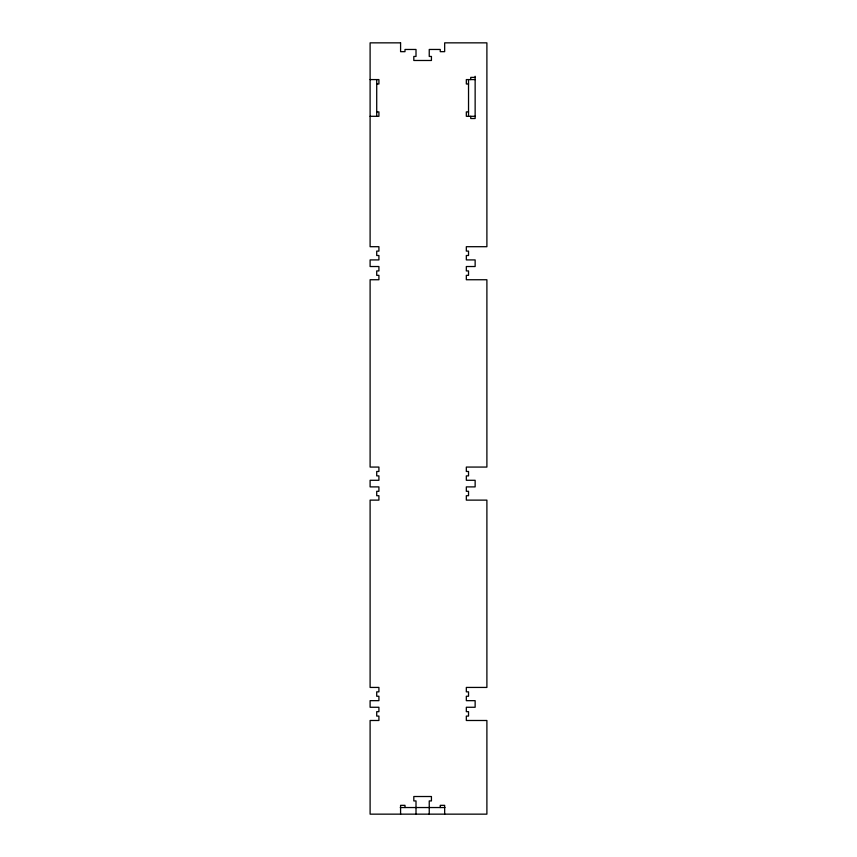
<?xml version="1.0" encoding="UTF-8"?>
<svg xmlns="http://www.w3.org/2000/svg" width="857" height="857" viewBox="0 0 857 857"><rect width="100%" height="100%" fill="white"/><g stroke="black" fill="none" stroke-linecap="round" stroke-linejoin="round"><path stroke-width="1.29" d="M475.142 77.376L470.739 77.376L470.739 79.583M370.106 79.583L378.912 79.583L378.912 83.986L376.716 83.986M475.142 79.583L466.326 79.583L466.326 83.986L468.533 83.986M376.716 111.903L378.912 111.903L378.912 116.306L370.106 116.306M468.533 111.903L466.326 111.903L466.326 116.306L475.142 116.306M400.273 807.54L444.965 807.54M475.142 76.273L475.142 118.512L470.739 118.512L470.739 116.306M468.533 79.583L468.533 116.306M444.665 814.15L444.665 805.334L440.252 805.334L440.252 807.54M429.239 814.15L429.239 800.931L431.435 800.931L431.435 796.517L413.813 796.517L413.813 800.931L416.009 800.931L416.009 814.15M404.997 807.54L404.997 805.334L400.583 805.334L400.583 814.15M376.716 79.583L376.716 116.306M400.583 42.85L370.106 42.85L370.106 246.698L378.912 246.698L378.912 251.101L376.716 251.101L376.716 255.504L378.912 255.504L378.912 259.917L370.106 259.917L370.106 266.527L378.912 266.527L378.912 270.93L376.716 270.93L376.716 275.343L378.912 275.343L378.912 279.746L370.106 279.746L370.106 467.065L378.912 467.065L378.912 471.468L376.716 471.468L376.716 475.881L378.912 475.881L378.912 480.284L370.106 480.284L370.106 486.894L378.912 486.894L378.912 491.307L376.716 491.307L376.716 495.71L378.912 495.71L378.912 500.124L370.106 500.124L370.106 687.432L378.912 687.432L378.912 691.845L376.716 691.845L376.716 696.248L378.912 696.248L378.912 700.662L370.106 700.662L370.106 707.271L378.912 707.271L378.912 711.674L376.716 711.674L376.716 716.088L378.912 716.088L378.912 720.491L370.106 720.491L370.106 814.15L486.894 814.15L486.894 720.491L466.326 720.491L466.326 716.088L468.533 716.088L468.533 711.674L466.326 711.674L466.326 707.271L475.142 707.271L475.142 700.662L466.326 700.662L466.326 696.248L468.533 696.248L468.533 691.845L466.326 691.845L466.326 687.432L486.894 687.432L486.894 500.124L466.326 500.124L466.326 495.71L468.533 495.71L468.533 491.307L466.326 491.307L466.326 486.894L475.142 486.894L475.142 480.284L466.326 480.284L466.326 475.881L468.533 475.881L468.533 471.468L466.326 471.468L466.326 467.065L486.894 467.065L486.894 279.746L466.326 279.746L466.326 275.343L468.533 275.343L468.533 270.93L466.326 270.93L466.326 266.527L475.142 266.527L475.142 259.917L466.326 259.917L466.326 255.504L468.533 255.504L468.533 251.101L466.326 251.101L466.326 246.698L486.894 246.698L486.894 42.85L444.665 42.85L444.665 51.666L440.252 51.666L440.252 49.46L429.239 49.46L429.239 56.444L431.435 56.444L431.435 60.483L413.813 60.483L413.813 56.444L416.009 56.444L416.009 49.46L404.997 49.46L404.997 51.666L400.583 51.666L400.583 42.85"/></g></svg>
